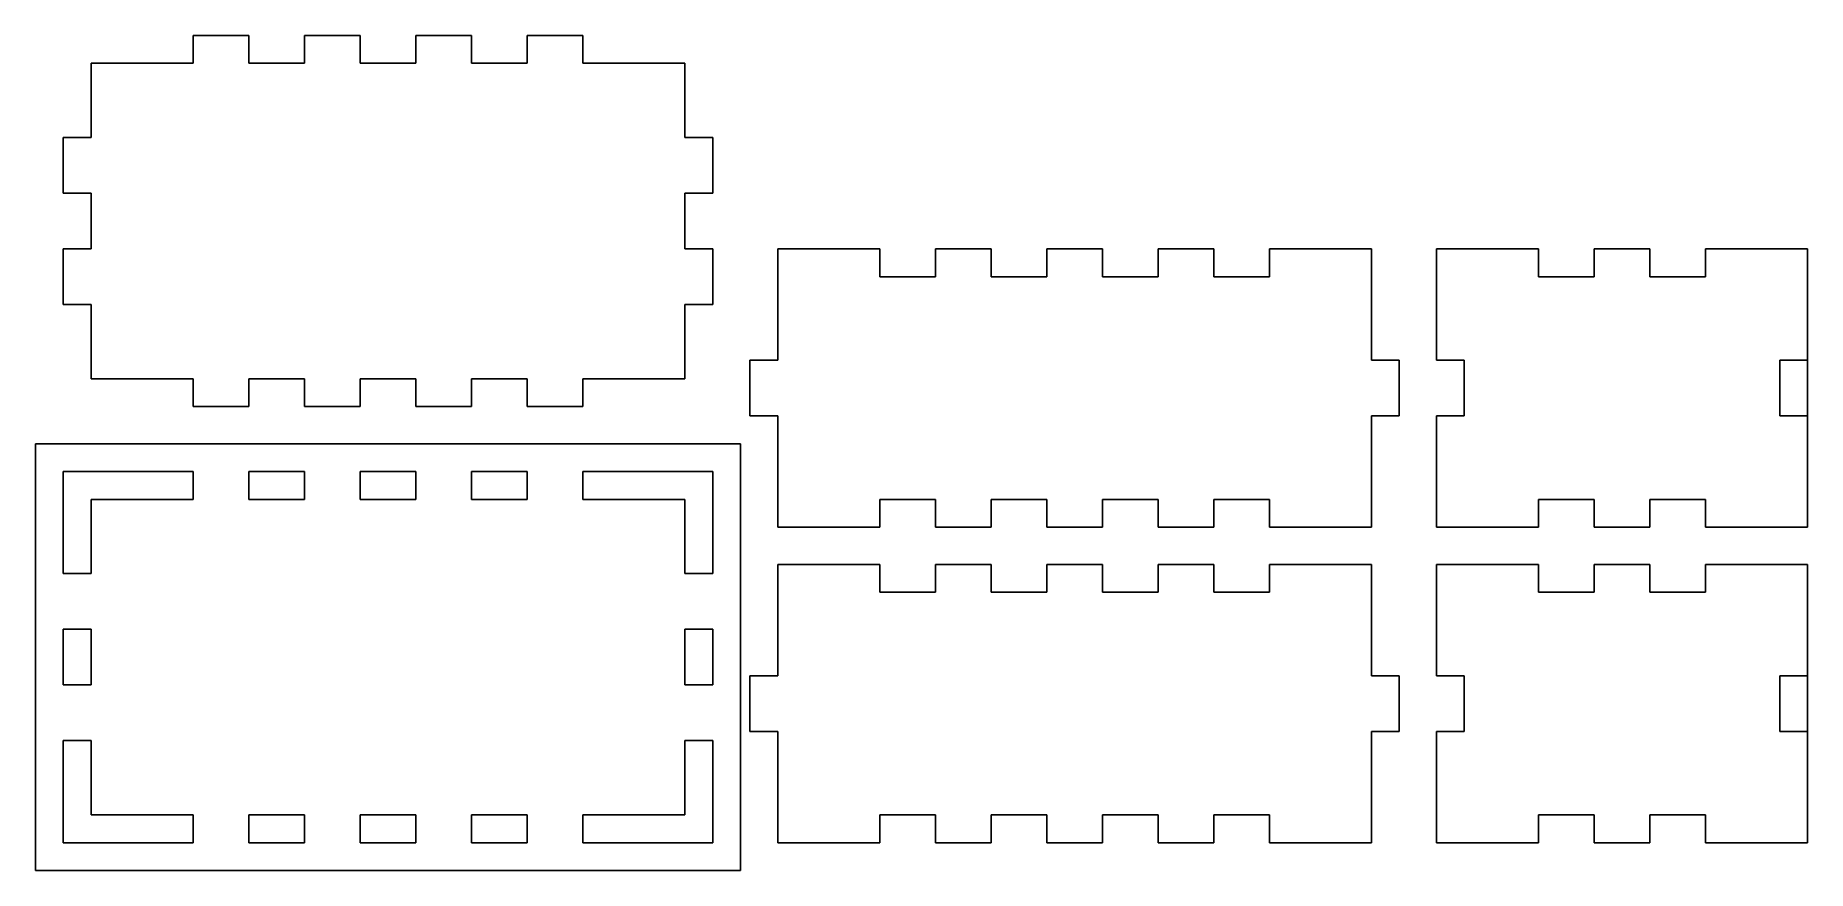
# Model space of a CAD drawing. Header units: metres. Extents: x -3 to 188, y -3 to 87.
import ezdxf

# ---------------------------------------------------------------- set-up
doc = ezdxf.new("R2010")
doc.units = ezdxf.units.M

msp = doc.modelspace()

# ---------------------------------------------------------------- linework, layer by layer
for p, q in [((20, 87), (14, 87)), ((14, 87), (14, 84)), ((20, 84), (20, 87)), ((32, 87), (26, 87)), ((26, 87), (26, 84)), ((32, 84), (32, 87)), ((44, 87), (38, 87)), ((38, 87), (38, 84)), ((44, 84), (44, 87)), ((56, 87), (50, 87)), ((50, 87), (50, 84)), ((56, 84), (56, 87)), ((14, 84), (3, 84)), ((3, 84), (3, 76)), ((26, 84), (20, 84)), ((38, 84), (32, 84)), ((50, 84), (44, 84)), ((67, 84), (56, 84)), ((67, 76), (67, 84)), ((3, 76), (0, 76)), ((0, 76), (0, 70)), ((70, 76), (67, 76)), ((70, 70), (70, 76)), ((0, 70), (3, 70)), ((3, 70), (3, 64)), ((67, 64), (67, 70)), ((67, 70), (70, 70)), ((3, 64), (0, 64)), ((0, 64), (0, 58)), ((70, 64), (67, 64)), ((70, 58), (70, 64)), ((88, 64), (77, 64)), ((77, 64), (77, 52)), ((88, 61), (88, 64)), ((100, 64), (94, 64)), ((94, 64), (94, 61)), ((100, 61), (100, 64)), ((112, 64), (106, 64)), ((106, 64), (106, 61)), ((112, 61), (112, 64)), ((124, 64), (118, 64)), ((118, 64), (118, 61)), ((124, 61), (124, 64)), ((141, 64), (130, 64)), ((130, 64), (130, 61)), ((141, 52), (141, 64)), ((159, 64), (148, 64)), ((148, 64), (148, 52)), ((159, 61), (159, 64)), ((171, 64), (165, 64)), ((165, 64), (165, 61)), ((171, 61), (171, 64)), ((188, 64), (177, 64)), ((177, 64), (177, 61)), ((188, 34), (188, 64)), ((94, 61), (88, 61)), ((106, 61), (100, 61)), ((118, 61), (112, 61)), ((130, 61), (124, 61)), ((165, 61), (159, 61)), ((177, 61), (171, 61)), ((0, 58), (3, 58)), ((3, 58), (3, 50)), ((67, 50), (67, 58)), ((67, 58), (70, 58)), ((77, 52), (74, 52)), ((74, 52), (74, 46)), ((144, 52), (141, 52)), ((144, 46), (144, 52)), ((148, 52), (151, 52)), ((151, 52), (151, 46)), ((185, 46), (185, 52)), ((185, 52), (188, 52)), ((188, 52), (188, 46)), ((3, 50), (14, 50)), ((14, 50), (14, 47)), ((20, 50), (26, 50)), ((20, 47), (20, 50)), ((26, 50), (26, 47)), ((32, 47), (32, 50)), ((32, 50), (38, 50)), ((38, 50), (38, 47)), ((44, 47), (44, 50)), ((44, 50), (50, 50)), ((50, 50), (50, 47)), ((56, 47), (56, 50)), ((56, 50), (67, 50)), ((14, 47), (20, 47)), ((26, 47), (32, 47)), ((38, 47), (44, 47)), ((50, 47), (56, 47)), ((74, 46), (77, 46)), ((77, 46), (77, 34)), ((141, 34), (141, 46)), ((141, 46), (144, 46)), ((151, 46), (148, 46)), ((148, 46), (148, 34)), ((188, 46), (185, 46)), ((73, 43), (-3, 43)), ((-3, 43), (-3, -3)), ((73, -3), (73, 43)), ((0, 29), (0, 40)), ((0, 40), (14, 40)), ((14, 40), (14, 37)), ((20, 37), (20, 40)), ((20, 40), (26, 40)), ((26, 40), (26, 37)), ((32, 37), (32, 40)), ((32, 40), (38, 40)), ((38, 40), (38, 37)), ((44, 37), (44, 40)), ((44, 40), (50, 40)), ((50, 40), (50, 37)), ((56, 37), (56, 40)), ((56, 40), (70, 40)), ((70, 40), (70, 29)), ((14, 37), (3, 37)), ((3, 37), (3, 29)), ((26, 37), (20, 37)), ((38, 37), (32, 37)), ((50, 37), (44, 37)), ((67, 37), (56, 37)), ((67, 29), (67, 37)), ((88, 37), (94, 37)), ((88, 34), (88, 37)), ((94, 37), (94, 34)), ((100, 34), (100, 37)), ((100, 37), (106, 37)), ((106, 37), (106, 34)), ((112, 34), (112, 37)), ((112, 37), (118, 37)), ((118, 37), (118, 34)), ((124, 34), (124, 37)), ((124, 37), (130, 37)), ((130, 37), (130, 34)), ((159, 37), (165, 37)), ((159, 34), (159, 37)), ((165, 37), (165, 34)), ((171, 34), (171, 37)), ((171, 37), (177, 37)), ((177, 37), (177, 34)), ((77, 34), (88, 34)), ((94, 34), (100, 34)), ((106, 34), (112, 34)), ((118, 34), (124, 34)), ((130, 34), (141, 34)), ((148, 34), (159, 34)), ((165, 34), (171, 34)), ((177, 34), (188, 34)), ((3, 29), (0, 29)), ((70, 29), (67, 29)), ((88, 30), (77, 30)), ((77, 30), (77, 18)), ((88, 27), (88, 30)), ((100, 30), (94, 30)), ((94, 30), (94, 27)), ((100, 27), (100, 30)), ((112, 30), (106, 30)), ((106, 30), (106, 27)), ((112, 27), (112, 30)), ((124, 30), (118, 30)), ((118, 30), (118, 27)), ((124, 27), (124, 30)), ((141, 30), (130, 30)), ((130, 30), (130, 27)), ((141, 18), (141, 30)), ((159, 30), (148, 30)), ((148, 30), (148, 18)), ((159, 27), (159, 30)), ((171, 30), (165, 30)), ((165, 30), (165, 27)), ((171, 27), (171, 30)), ((188, 30), (177, 30)), ((177, 30), (177, 27)), ((188, 0), (188, 30)), ((94, 27), (88, 27)), ((106, 27), (100, 27)), ((118, 27), (112, 27)), ((130, 27), (124, 27)), ((165, 27), (159, 27)), ((177, 27), (171, 27)), ((0, 17), (0, 23)), ((0, 23), (3, 23)), ((3, 23), (3, 17)), ((67, 17), (67, 23)), ((67, 23), (70, 23)), ((70, 23), (70, 17)), ((77, 18), (74, 18)), ((74, 18), (74, 12)), ((144, 18), (141, 18)), ((144, 12), (144, 18)), ((148, 18), (151, 18)), ((151, 18), (151, 12)), ((185, 12), (185, 18)), ((185, 18), (188, 18)), ((188, 18), (188, 12)), ((3, 17), (0, 17)), ((70, 17), (67, 17)), ((74, 12), (77, 12)), ((77, 12), (77, 0)), ((141, 0), (141, 12)), ((141, 12), (144, 12)), ((151, 12), (148, 12)), ((148, 12), (148, 0)), ((188, 12), (185, 12)), ((0, 0), (0, 11)), ((0, 11), (3, 11)), ((3, 11), (3, 3)), ((67, 3), (67, 11)), ((67, 11), (70, 11)), ((70, 11), (70, 0)), ((3, 3), (14, 3)), ((14, 3), (14, 0)), ((20, 0), (20, 3)), ((20, 3), (26, 3)), ((26, 3), (26, 0)), ((32, 0), (32, 3)), ((32, 3), (38, 3)), ((38, 3), (38, 0)), ((44, 0), (44, 3)), ((44, 3), (50, 3)), ((50, 3), (50, 0)), ((56, 0), (56, 3)), ((56, 3), (67, 3)), ((88, 3), (94, 3)), ((88, 0), (88, 3)), ((94, 3), (94, 0)), ((100, 0), (100, 3)), ((100, 3), (106, 3)), ((106, 3), (106, 0)), ((112, 0), (112, 3)), ((112, 3), (118, 3)), ((118, 3), (118, 0)), ((124, 0), (124, 3)), ((124, 3), (130, 3)), ((130, 3), (130, 0)), ((159, 3), (165, 3)), ((159, 0), (159, 3)), ((165, 3), (165, 0)), ((171, 0), (171, 3)), ((171, 3), (177, 3)), ((177, 3), (177, 0)), ((14, 0), (0, 0)), ((26, 0), (20, 0)), ((38, 0), (32, 0)), ((50, 0), (44, 0)), ((70, 0), (56, 0)), ((77, 0), (88, 0)), ((94, 0), (100, 0)), ((106, 0), (112, 0)), ((118, 0), (124, 0)), ((130, 0), (141, 0)), ((148, 0), (159, 0)), ((165, 0), (171, 0)), ((177, 0), (188, 0)), ((-3, -3), (73, -3))]:
    msp.add_line(p, q)

doc.saveas('drawing.dxf')
